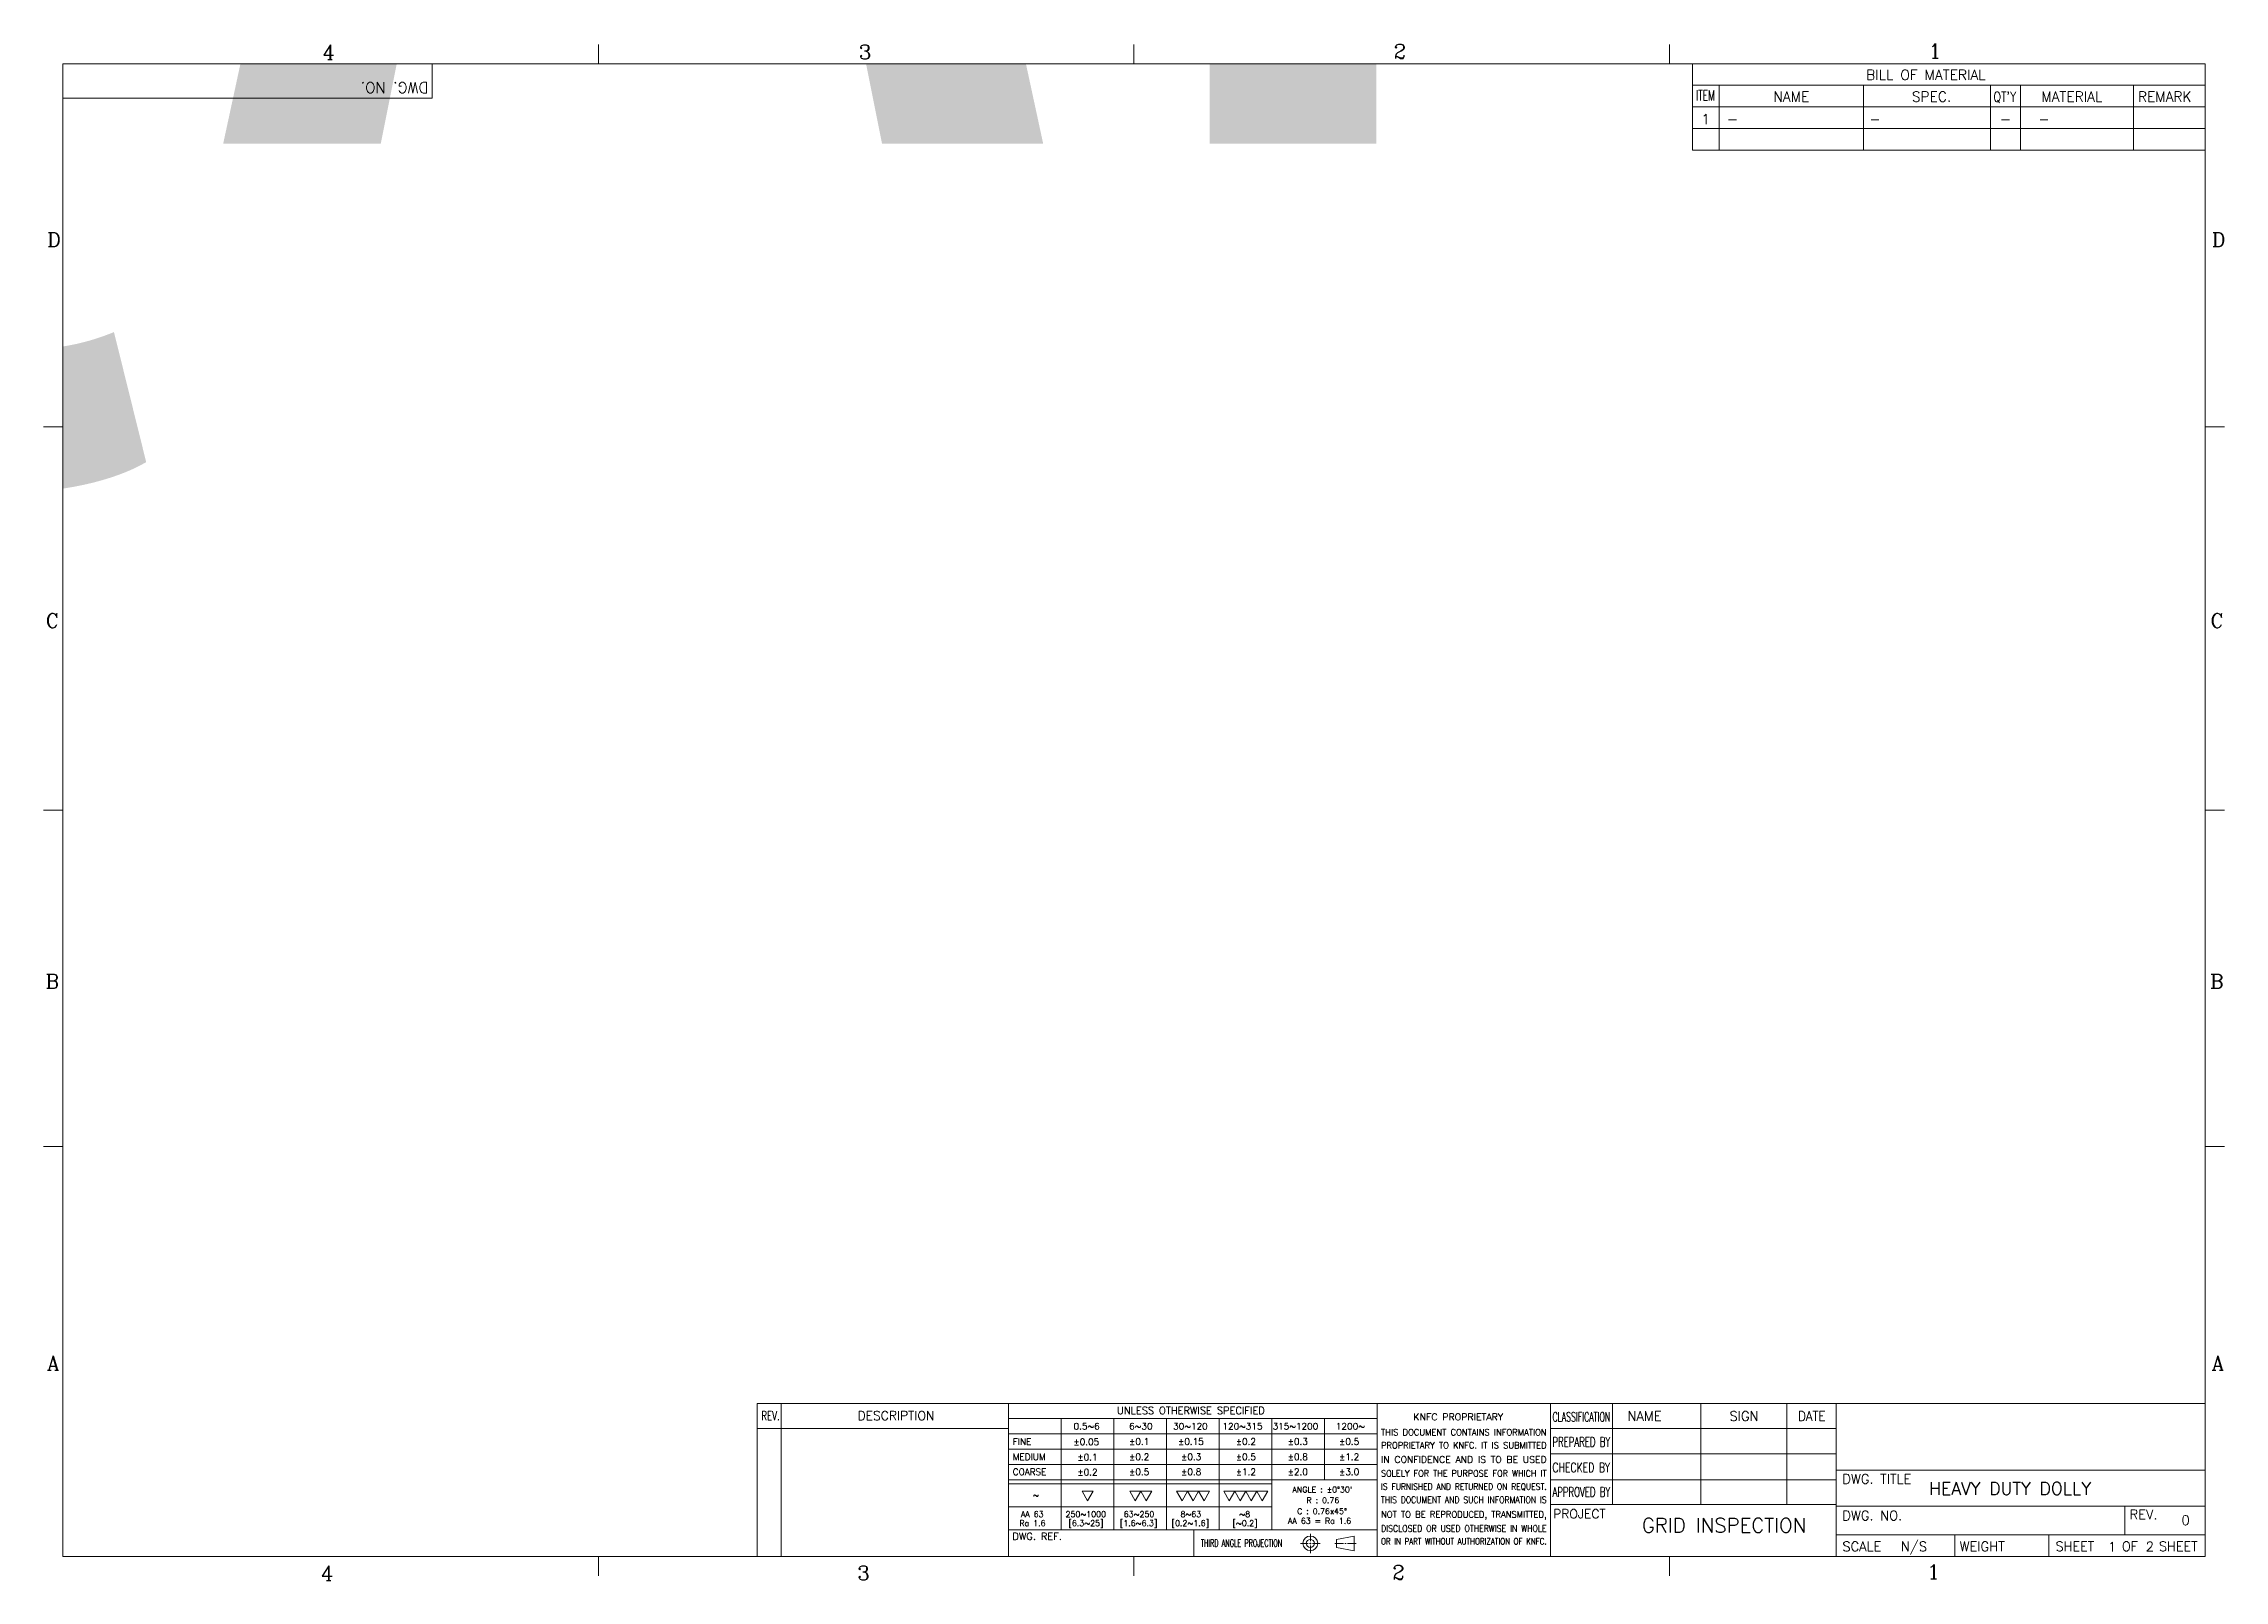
# Paper-space layout 'Base Plate' of a CAD drawing. Extents: x -5 to 599, y -7 to 420.
# The model-space entities are those that its viewports show. They can reach past a viewport. Long polylines and large blocks are cut down to what shows.
import ezdxf
from ezdxf.enums import TextEntityAlignment as Align

# ---------------------------------------------------------------- set-up
doc = ezdxf.new("R2010")
doc.units = 0
doc.layers.add('1', color=2, linetype='CONTINUOUS')
for name, color, linetype, lineweight in [('가는선', 1, 'CONTINUOUS', 9), ('경계선', 4, 'CONTINUOUS', 9), ('외형선', 3, 'CONTINUOUS', 9), ('중간선', 5, 'CONTINUOUS', 9)]:
    doc.layers.add(name, color=color, linetype=linetype, lineweight=lineweight)
doc.styles.add('ROMANC', font='romanc.shx', dxfattribs={"bigfont": 'whtgtxt.shx'})
doc.styles.add('ROMANS', font='romans.shx', dxfattribs={"bigfont": 'whgtxt.shx'})
doc.styles.add('굴림체', font='')
doc.styles.get('굴림체').set_extended_font_data('GulimChe')

msp = doc.modelspace()

# ---------------------------------------------------------------- texts
at = {"layer": '1', "style": '굴림체'}
msp.add_text('QAP - 05 - 02 - 01', height=1536.181, dxfattribs=at).set_placement((3883.5, 623.1))

psp = doc.layouts.new('Base Plate')

# ---------------------------------------------------------------- linework, layer by layer
at = {"layer": '가는선'}
for p, q in [((148.5, 414), (148.5, 419.31)), ((297, 414), (297, 419.31)), ((445.5, 419.31), (445.5, 414)), ((102.42, 414), (102.42, 404.44)), ((451.8, 390), (451.8, 414)), ((451.8, 408), (594, 408)), ((459.23, 390), (459.23, 408)), ((499.23, 390), (499.23, 408)), ((534.44, 390), (534.44, 408)), ((542.82, 390), (542.82, 408)), ((574.12, 390), (574.12, 408)), ((0.14, 404.44), (102.42, 404.44)), ((451.8, 402), (594, 402)), ((451.8, 396), (594, 396)), ((451.8, 390), (594, 390)), ((-5.31, 313.26), (0, 313.26)), ((599.31, 313.26), (594, 313.26)), ((0, 207), (-5.31, 207)), ((594, 207), (599.31, 207)), ((-5.31, 113.68), (0, 113.68)), ((599.31, 113.68), (594, 113.68)), ((199.21, 0), (199.21, 42.5)), ((429.65, 14.45), (429.65, 42.5)), ((454.15, 14.45), (454.15, 42.5)), ((478.04, 14.45), (478.04, 42.5)), ((262.18, 38.25), (364.45, 38.25)), ((276.79, 7.44), (276.79, 38.25)), ((291.4, 7.44), (291.4, 38.25)), ((306.01, 7.44), (306.01, 38.25)), ((320.62, 7.44), (320.62, 38.25)), ((335.23, 7.44), (335.23, 38.25)), ((349.84, 21.25), (349.84, 38.25)), ((192.55, 35.49), (262.18, 35.49)), ((262.18, 34), (364.45, 34)), ((412.45, 35.49), (491.72, 35.49)), ((262.18, 29.75), (364.45, 29.75)), ((262.18, 25.5), (364.45, 25.5)), ((412.45, 28.48), (491.72, 28.48)), ((262.18, 21.25), (364.45, 21.25)), ((262.18, 20.19), (335.23, 20.19)), ((412.45, 21.25), (491.72, 21.25)), ((491.72, 24), (594, 24)), ((262.18, 13.81), (335.23, 13.81)), ((282.59, 18.12), (284.12, 15.48)), ((285.64, 18.12), (282.59, 18.12)), ((285.64, 18.12), (284.12, 15.48)), ((295.82, 18.12), (297.34, 15.48)), ((298.87, 18.12), (295.82, 18.12)), ((298.87, 18.12), (297.34, 15.48)), ((301.91, 18.12), (298.87, 18.12)), ((298.87, 18.12), (300.39, 15.48)), ((301.91, 18.12), (300.39, 15.48)), ((311.84, 18.12), (308.8, 18.12)), ((308.8, 18.12), (310.32, 15.48)), ((311.84, 18.12), (310.32, 15.48)), ((311.84, 18.12), (313.37, 15.48)), ((314.89, 18.12), (311.84, 18.12)), ((314.89, 18.12), (313.37, 15.48)), ((314.89, 18.12), (316.42, 15.48)), ((317.94, 18.12), (314.89, 18.12)), ((317.94, 18.12), (316.42, 15.48)), ((321.88, 18.12), (323.41, 15.48)), ((324.93, 18.12), (321.88, 18.12)), ((324.93, 18.12), (323.41, 15.48)), ((327.98, 18.12), (324.93, 18.12)), ((324.93, 18.12), (326.45, 15.48)), ((327.98, 18.12), (326.45, 15.48)), ((331.03, 18.12), (327.98, 18.12)), ((327.98, 18.12), (329.5, 15.48)), ((331.03, 18.12), (329.5, 15.48)), ((331.03, 18.12), (332.55, 15.48)), ((334.07, 18.12), (331.03, 18.12)), ((334.07, 18.12), (332.55, 15.48)), ((412.45, 14.45), (491.72, 14.45)), ((491.72, 14), (594, 14)), ((571.68, 6), (571.68, 14)), ((262.18, 7.44), (364.45, 7.44)), ((262.18, 7.44), (364.45, 7.44)), ((313.57, 7.44), (313.57, 0)), ((345.89, 4.24), (345.89, 6.34)), ((148.5, 0), (148.5, -5.31)), ((297, 0), (297, -5.31)), ((345.31, 3.66), (343.2, 3.66)), ((346.08, 3.66), (345.7, 3.66)), ((345.89, 3.47), (345.89, 3.84)), ((345.89, 3.08), (345.89, 0.97)), ((346.47, 3.66), (348.57, 3.66)), ((355.04, 3.66), (352.7, 3.66)), ((358.05, 5.7), (353.18, 4.77)), ((353.18, 4.77), (353.18, 3.66)), ((353.18, 2.54), (353.18, 3.66)), ((358.05, 1.62), (353.18, 2.54)), ((355.81, 3.66), (355.44, 3.66)), ((356.21, 3.66), (358.56, 3.66)), ((358.05, 5.7), (358.05, 3.66)), ((358.05, 1.62), (358.05, 3.66)), ((445.5, 0), (445.5, -5.31)), ((491.72, 6), (594, 6)), ((524.58, 0), (524.58, 6)), ((541.24, 6), (594, 6)), ((550.67, 0), (550.67, 6))]:
    psp.add_line(p, q, dxfattribs=at)
for radius in [2.04, 1.12]:
    psp.add_circle((345.89, 3.66), radius, dxfattribs=at)
at = {"layer": '경계선'}
psp.add_lwpolyline([(0, 414), (594, 414), (594, 0), (0, 0)], close=True, dxfattribs=at)
at = {"layer": '외형선'}
psp.add_line((491.72, 0), (491.72, 42.5), dxfattribs=at)
at = {"layer": '중간선'}
for p, q in [((192.55, 42.5), (594, 42.5)), ((192.55, 42.5), (192.55, 0)), ((262.18, 0), (262.18, 42.5)), ((364.45, 42.5), (364.45, 0)), ((412.45, 0), (412.45, 42.5))]:
    psp.add_line(p, q, dxfattribs=at)

# ---------------------------------------------------------------- texts
at = {"layer": '가는선'}
for s, height, style, p in [('4', 4, 'ROMANC', (71.99, 415.18)), ('3', 4, 'ROMANC', (220.71, 415.22)), ('2', 4, 'ROMANC', (369.02, 415.45)), ('1', 4, 'ROMANC', (517.35, 415.56)), ('D', 4, 'ROMANC', (-4.31, 363.21)), ('D', 4, 'ROMANC', (595.84, 363.21)), ('C', 4, 'ROMANC', (-4.72, 257.55)), ('C', 4, 'ROMANC', (595.43, 257.55)), ('B', 4, 'ROMANC', (-4.79, 157.55)), ('B', 4, 'ROMANC', (595.35, 157.55)), ('A', 4, 'ROMANC', (-4.4, 51.69)), ('A', 4, 'ROMANC', (595.74, 51.69)), ('DESCRIPTION', 2.5, 'ROMANS', (220.36, 37.85)), ('0.5~6', 1.8, 'ROMANS', (280.24, 35.24)), ('6~30', 1.8, 'ROMANS', (295.67, 35.24)), ('30~120', 1.8, 'ROMANS', (307.87, 35.24)), ('120~315', 1.8, 'ROMANS', (321.52, 35.24)), ('315~1200', 1.8, 'ROMANS', (335.43, 35.24)), ('1200~', 1.8, 'ROMANS', (352.98, 35.24)), ('KNFC PROPRIETARY', 1.9127, 'ROMANS', (374.44, 37.79)), ('NAME', 2.657, 'ROMANS', (433.82, 37.64)), ('SIGN', 2.657, 'ROMANS', (462.09, 37.64)), ('FINE', 1.8, 'ROMANS', (263.39, 30.96)), ('%%p0.05', 1.8, 'ROMANS', (280.24, 30.92)), ('%%p0.1', 1.8, 'ROMANS', (295.67, 31)), ('%%p0.15', 1.8, 'ROMANS', (309.25, 31)), ('%%p0.2', 1.8, 'ROMANS', (325.26, 31)), ('%%p0.3', 1.8, 'ROMANS', (339.64, 31)), ('%%p0.5', 1.8, 'ROMANS', (353.89, 31)), ('COARSE', 1.8, 'ROMANS', (263.39, 22.6)), ('MEDIUM', 1.8, 'ROMANS', (263.39, 26.78)), ('%%p0.1', 1.8, 'ROMANS', (281.33, 26.68)), ('%%p0.2', 1.8, 'ROMANS', (281.33, 22.52)), ('%%p0.2', 1.8, 'ROMANS', (295.67, 26.76)), ('%%p0.5', 1.8, 'ROMANS', (295.67, 22.6)), ('%%p0.3', 1.8, 'ROMANS', (310.09, 26.76)), ('%%p0.8', 1.8, 'ROMANS', (310.09, 22.6)), ('%%p0.5', 1.8, 'ROMANS', (325.26, 26.76)), ('%%p1.2', 1.8, 'ROMANS', (325.26, 22.6)), ('%%p0.8', 1.8, 'ROMANS', (339.64, 26.76)), ('%%p2.0', 1.8, 'ROMANS', (339.64, 22.6)), ('%%p1.2', 1.8, 'ROMANS', (353.89, 26.76)), ('%%p3.0', 1.8, 'ROMANS', (353.89, 22.6)), ("ANGLE : %%p0%%d30'", 1.5939, 'ROMANS', (340.93, 17.79)), ('DWG. TITLE', 2.657, 'ROMANS', (493.39, 20.2)), ('AA 63', 1.594, 'ROMANS', (265.64, 10.96)), ('~', 1.59, 'ROMANS', (268.98, 16.2)), ('250~1000', 1.594, 'ROMANS', (278.03, 10.96)), ('63~250', 1.594, 'ROMANS', (294.16, 10.96)), ('8~63', 1.594, 'ROMANS', (309.89, 10.96)), ('~8', 1.594, 'ROMANS', (326.18, 10.96)), ('C : 0.76x45%%d', 1.5939, 'ROMANS', (342.24, 11.77)), ('R : 0.76', 1.594, 'ROMANS', (344.83, 14.81)), ('PROJECT', 2.5, 'ROMANS', (413.21, 10.62)), ('DWG. NO.', 2.657, 'ROMANS', (493.39, 10.05)), ('REV.', 2.657, 'ROMANS', (573.03, 10.35)), ('DWG. REF.', 2, 'ROMANS', (263.29, 4.62)), ('Ra 1.6', 1.594, 'ROMANS', (265.23, 8.47)), ('[6.3~25]', 1.594, 'ROMANS', (278.83, 8.47)), ('[1.6~6.3]', 1.594, 'ROMANS', (293.09, 8.47)), ('[0.2~1.6]', 1.594, 'ROMANS', (307.43, 8.47)), ('[~0.2]', 1.594, 'ROMANS', (324.3, 8.47)), ('AA 63 = Ra 1.6', 1.5939, 'ROMANS', (339.7, 9.12)), ('0', 2.66, 'ROMANC', (587.41, 8.74)), ('SCALE', 2.657, 'ROMANS', (493.41, 1.49)), ('N/S', 2.657, 'ROMANS', (509.57, 1.49)), ('WEIGHT', 2.657, 'ROMANS', (525.91, 1.49)), ('SHEET', 2.6, 'ROMANS', (552.52, 1.55)), ('1', 2.66, 'ROMANS', (567.03, 1.37)), ('OF', 2.6, 'ROMANS', (570.89, 1.55)), ('2', 2.66, 'ROMANS', (577.51, 1.46)), ('SHEET', 2.6, 'ROMANS', (581.18, 1.55)), ('4', 4, 'ROMANC', (71.58, -6.6)), ('3', 4, 'ROMANC', (220.3, -6.56)), ('2', 4, 'ROMANC', (368.61, -6.33)), ('1', 4, 'ROMANC', (516.94, -6.21))]:
    psp.add_text(s, height=height, dxfattribs=dict(at, style=style)).set_placement(p)
at = {"layer": '가는선', "style": 'ROMANS'}
psp.add_text('DWG. NO.', height=3, rotation=180, dxfattribs=at).set_placement((101.34, 408.86))
for s, height, width, p in [('REV.', 2.5, 0.7, (193.68, 37.85)), ('DATE', 2.657, 0.9, (481.13, 37.64)), ('THIRD ANGLE PROJECTION', 2, 0.65, (315.53, 2.75))]:
    psp.add_text(s, height=height, dxfattribs=dict(at, width=width)).set_placement(p)
psp.add_text('UNLESS OTHERWISE SPECIFIED', height=2, dxfattribs=at).set_placement((312.78, 39.51), align=Align.CENTER)
for s, height, width, p, p2 in [('CLASSIFICATION', 2.6565, 0.54266, (413.04, 37.42), (429.04, 37.42)), ('THIS DOCUMENT CONTAINS INFORMATION', 1.8, 0.864647, (365.49, 33.57), (411.41, 33.57)), ('PROPRIETARY TO KNFC. IT IS SUBMITTED', 1.8, 0.864473, (365.49, 29.97), (411.41, 29.97)), ('PREPARED BY', 2.6565, 0.595704, (413.02, 30.48), (429.04, 30.48)), ('IN CONFIDENCE AND IS TO BE USED', 1.8, 0.973538, (365.49, 26.02), (411.41, 26.02)), ('CHECKED BY', 2.657, 0.647487, (413.02, 23.39), (429.04, 23.39)), ('SOLELY FOR THE PURPOSE FOR WHICH IT', 1.8, 0.838023, (365.49, 22.17), (411.41, 22.17)), ('IS FURNISHED AND RETURNED ON REQUEST.', 1.8, 0.788175, (365.49, 18.51), (411.41, 18.51)), ('APPROVED BY', 2.6565, 0.595704, (413.02, 16.59), (429.04, 16.59)), ('THIS DOCUMENT AND SUCH INFORMATION IS', 1.8, 0.796375, (365.49, 14.84), (411.41, 14.84)), ('NOT TO BE REPRODUCED, TRANSMITTED,', 1.8, 0.868062, (365.49, 10.8), (411.41, 10.8)), ('DISCLOSED OR USED OTHERWISE IN WHOLE', 1.8, 0.805958, (365.49, 6.9), (411.41, 6.9)), ('OR IN PART WITHOUT AUTHORIZATION OF KNFC.', 1.8, 0.74071, (365.49, 3.34), (411.41, 3.34))]:
    psp.add_text(s, height=height, dxfattribs=dict(at, width=width)).set_placement(p, p2, align=Align.FIT)
at = {"layer": '중간선'}
for s, height, style, p in [('BILL OF MATERIAL', 2.8, 'ROMANS', (499.99, 409.49)), ('SPEC.', 2.8, 'ROMANS', (512.67, 403.46)), ('MATERIAL', 2.8, 'ROMANS', (548.56, 403.46)), ('REMARK', 2.8, 'ROMANS', (575.35, 403.46)), ('-', 2.8, 'ROMANS', (461.39, 397.18)), ('-', 2.8, 'ROMANS', (500.9, 397.18)), ('-', 2.8, 'ROMANS', (547.72, 397.18)), ('HEAVY DUTY DOLLY', 3.5, 'ROMANC', (517.45, 17.14)), ('GRID INSPECTION', 4, 'ROMANS', (437.81, 6.68))]:
    psp.add_text(s, height=height, dxfattribs=dict(at, style=style)).set_placement(p)
at = {"layer": '중간선', "style": 'ROMANS', "width": 0.617674}
psp.add_text('ITEM', height=2.8, dxfattribs=at).set_placement((452.84, 403.82), (458.03, 403.82), align=Align.FIT)
at = {"layer": '중간선', "style": 'ROMANS'}
for s, p in [('NAME', (479.23, 403.46)), ('1', (455.51, 397.21)), ('-', (538.63, 397.21))]:
    psp.add_text(s, height=2.8, dxfattribs=at).set_placement(p, align=Align.CENTER)
at = {"layer": '중간선', "style": 'ROMANS', "width": 0.8}
psp.add_text("QT'Y", height=2.8, dxfattribs=at).set_placement((535.28, 403.39))

# ---------------------------------------------------------------- viewports
at = {"layer": '경계선', "lineweight": 25, "view_target_point": (816.65, -808.5)}
psp.add_viewport(center=(297, 207), size=(594, 414), view_center_point=(5111.42, 692.33), view_height=1656, dxfattribs=at)

doc.saveas('drawing.dxf')
